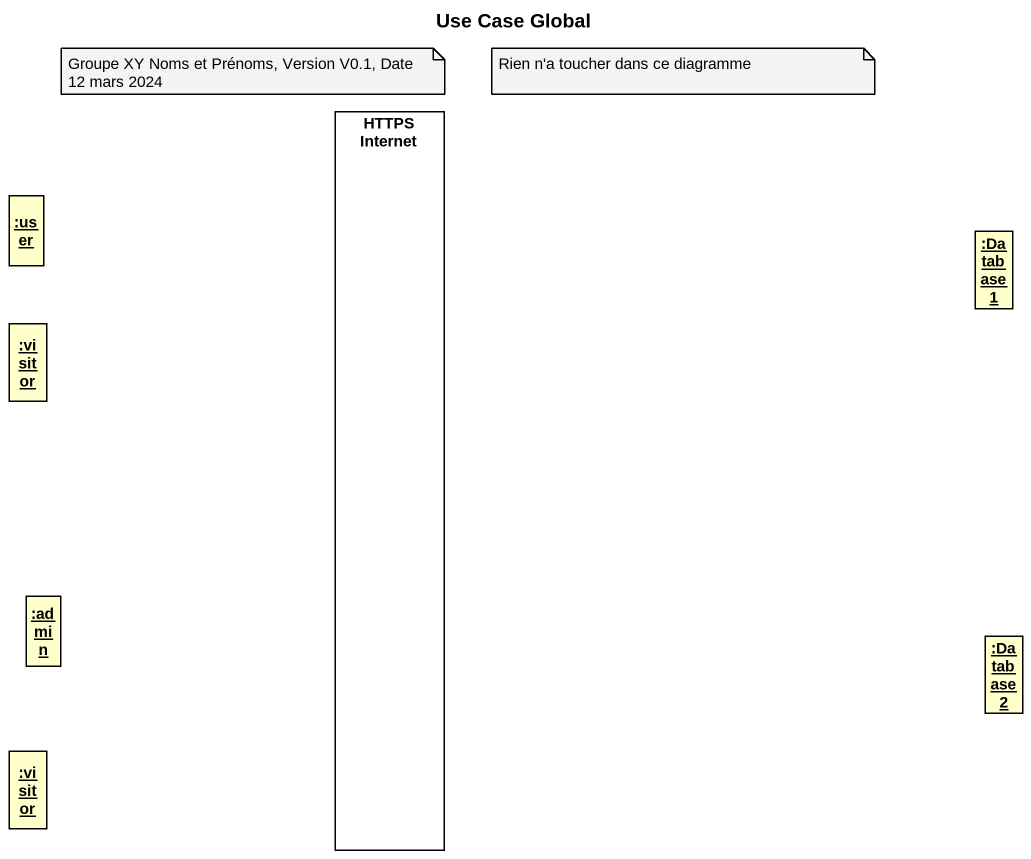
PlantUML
@startuml
title Use Case Global
allowmixing
hide circle
hide empty members
rectangle "HTTPS Internet" as HTTPS_Internet
object ":user" as user
object ":Database 1" as Database_1
object ":visitor" as visitor
object ":admin" as admin
object ":Database 2" as Database_2
object ":visitor" as visitor_2
note as N1
  Groupe XY Noms et Prénoms, Version V0.1, Date 12 mars 2024
end note
note as N2
  Rien n'a toucher dans ce diagramme
end note
@enduml
